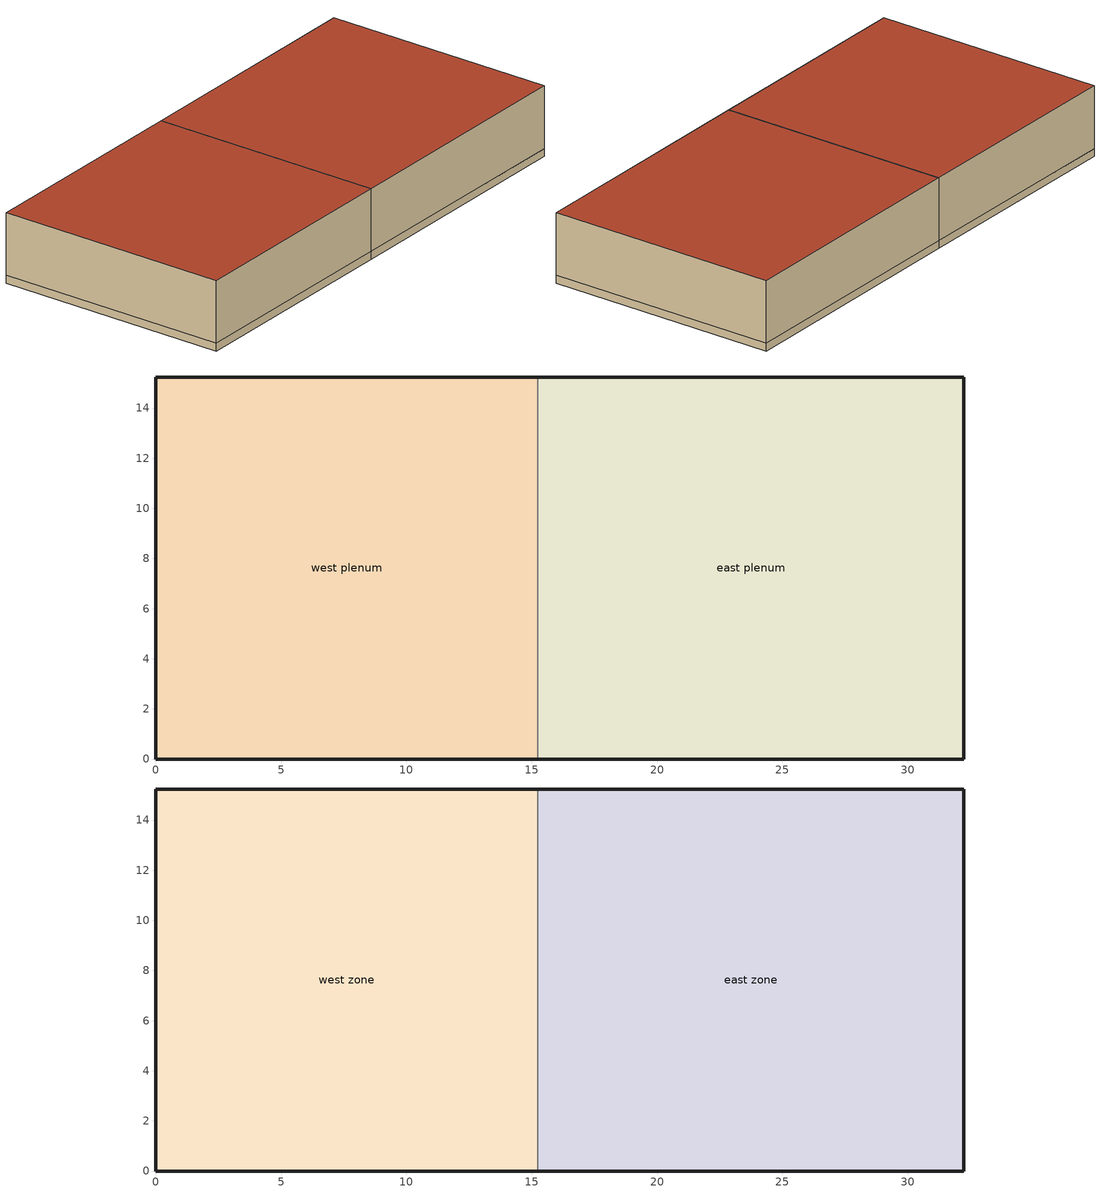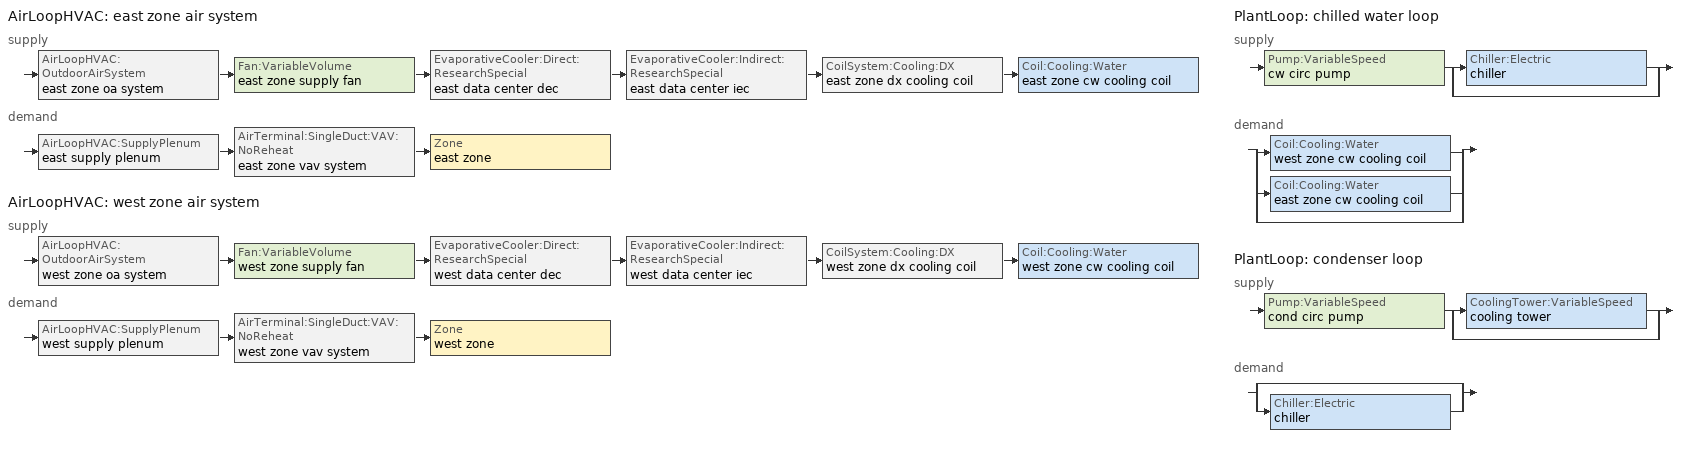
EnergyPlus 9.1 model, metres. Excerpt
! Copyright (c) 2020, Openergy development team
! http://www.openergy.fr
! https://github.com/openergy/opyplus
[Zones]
east plenum
 floor ground (floor): 32.24,0 15.24,0 15.24,15.24 32.24,15.24 z0
 wall outside (ext-walls): 15.24,0 32.24,0 32.24,15.24 15.24,15.24 z0:0.5
 wall to west plenum (partition): 15.24,15.24 15.24,0 z0:0.5
west plenum
 floor ground (floor): 15.24,0 0,0 0,15.24 15.24,15.24 z0
 wall outside (ext-walls): 15.24,15.24 0,15.24 0,0 15.24,0 z0:0.5
 wall adiabatic (partition): 15.24,0 15.24,15.24 z0:0.5
east zone
 floor to east plenum (plenum floor): 32.24,0 15.24,0 15.24,15.24 32.24,15.24 z0.5
 wall outside (ext-walls): 15.24,0 32.24,0 32.24,15.24 15.24,15.24 z0.5:4.57
 wall to west zone (partition): 15.24,15.24 15.24,0 z0.5:4.57
 roof outside (roof19): 15.24,15.24 15.24,0 32.24,0 32.24,15.24 z4.57
west zone
 floor to west plenum (plenum floor): 15.24,0 0,0 0,15.24 15.24,15.24 z0.5
 wall outside (ext-walls): 15.24,15.24 0,15.24 0,0 15.24,0 z0.5:4.57
 roof outside (roof19): 0,15.24 0,0 15.24,0 15.24,15.24 z4.57
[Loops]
AirLoopHVAC 'east zone air system'
 supply: AirLoopHVAC:OutdoorAirSystem 'east zone oa system' > Fan:VariableVolume 'east zone supply fan' > EvaporativeCooler:Direct:ResearchSpecial 'east data center dec' > EvaporativeCooler:Indirect:ResearchSpecial 'east data center iec' > CoilSystem:Cooling:DX 'east zone dx cooling coil' > Coil:Cooling:Water 'east zone cw cooling coil'
 demand: AirLoopHVAC:SupplyPlenum 'east supply plenum' > AirTerminal:SingleDuct:VAV:NoReheat 'east zone vav system' > Zone 'east zone'
AirLoopHVAC 'west zone air system'
 supply: AirLoopHVAC:OutdoorAirSystem 'west zone oa system' > Fan:VariableVolume 'west zone supply fan' > EvaporativeCooler:Direct:ResearchSpecial 'west data center dec' > EvaporativeCooler:Indirect:ResearchSpecial 'west data center iec' > CoilSystem:Cooling:DX 'west zone dx cooling coil' > Coil:Cooling:Water 'west zone cw cooling coil'
 demand: AirLoopHVAC:SupplyPlenum 'west supply plenum' > AirTerminal:SingleDuct:VAV:NoReheat 'west zone vav system' > Zone 'west zone'
PlantLoop 'chilled water loop'
 supply: Pump:VariableSpeed 'cw circ pump' > split
  | Chiller:Electric 'chiller'
  | bypass
 demand: split
  | Coil:Cooling:Water 'west zone cw cooling coil'
  | Coil:Cooling:Water 'east zone cw cooling coil'
  | bypass
PlantLoop 'condenser loop'
 supply: Pump:VariableSpeed 'cond circ pump' > split
  | CoolingTower:VariableSpeed 'cooling tower'
  | bypass
 demand: split
  | bypass
  | Chiller:Electric 'chiller'
[Building]
Simple One Zone (Wireframe DXF): 0, suburbs, 0.04, 0.004, minimalshadowing, 30, 6
[Site:GroundTemperature:BuildingSurface]
20.03, 20.03, 20.13, 20.3, 20.43, 20.52, 20.62, 20.77, 20.78, 20.55, 20.44, 20.2
[Site:GroundTemperature:Deep]
16.1, 16.1, 16.1, 16.1, 16.1, 16.1, 16.1, 16.1, 16.1, 16.1, 16.1, 16.1
[Site:GroundTemperature:Shallow]
20.03, 20.03, 20.13, 20.3, 20.43, 20.52, 20.62, 20.77, 20.78, 20.55, 20.44, 20.2
[Site:Location]
chicago_il_usa tmy2-94846: 41.78, -87.75, -6, 190
[SizingPeriod:DesignDay]
chicago_il_usa annual cooling 1% design conditions db/mcwb: 7, 3, summerdesignday, 31.5, 10.7, , , wetbulb, 23, , , , , 99063, 5.3, 230, no, no, no, ashraeclearsky, , , , , 1
chicago_il_usa annual heating 99% design conditions db: 1, 8, winterdesignday, -17.3, 0, , , wetbulb, -17.3, , , , , 99063, 4.9, 270, no, no, no, ashraeclearsky, , , , , 0
[Construction]
ext-walls: 1in stucco, 8in concrete hw, wall insulation [5], 1/2in gypsum
floor: c5 - 4 in hw concrete
partition: e1 - 3 / 4 in plaster or gyp board, c6 - 8 in clay tile, e1 - 3 / 4 in plaster or gyp board
plenum floor: c19 - 2 in light weight concrete
roof19: r19layer
[Material]
1/2in gypsum: smooth, 0.0127, 0.16, 784.9, 830, 0.9, 0.92, 0.92
1in stucco: smooth, 0.0253, 0.6918, 1858, 837, 0.9, 0.92, 0.92
8in concrete hw: mediumrough, 0.2033, 1.7296, 2243, 837, 0.9, 0.65, 0.65
c19 - 2 in light weight concrete: mediumrough, 0.0508102, 0.129891, 480.5539, 836.8, 0.9, 0.2, 0.2
c5 - 4 in hw concrete: mediumrough, 0.101498, 1.729577, 2242.585, 836.8, 0.9, 0.65, 0.65
c6 - 8 in clay tile: smooth, 0.203302, 0.570761, 1121.292, 836.8, 0.9, 0.82, 0.82
e1 - 3 / 4 in plaster or gyp board: smooth, 0.01905, 0.726422, 1601.846, 836.8, 0.9, 0.92, 0.92
wall insulation [5]: mediumrough, 0.0453, 0.0432, 91, 837, 0.9, 0.5, 0.5
[Material:NoMass]
r19layer: rough, 3.344, 0.9, 0.75, 0.75
[AirLoopHVAC]
east zone air system: east data center sys controllers, east data center avail list, autosize, east zone air loop branches, , east zone return air node, east return air mixer outlet, east zone equipment inlet node, east air loop outlet node
west zone air system: west data center sys controllers, west data center avail list, autosize, west zone air loop branches, , west zone return air node, west return air mixer outlet, west zone equipment inlet node, west air loop outlet node
[AirLoopHVAC:OutdoorAirSystem]
east zone oa system: east data center oa controllers, east data center oa equipment, east data center avail list
west zone oa system: west data center oa controllers, west data center oa equipment, west data center avail list
[AirLoopHVAC:SupplyPlenum]
east supply plenum: east plenum, east plenum zone node, east zone equipment inlet node, east plenum outlet node
west supply plenum: west plenum, west plenum zone node, west zone equipment inlet node, west plenum outlet node
[AirTerminal:SingleDuct:VAV:NoReheat]
east zone vav system: fanandcoilavailsched, east zone inlet node, east zone atu inlet node, autosize, constant, 0.4
west zone vav system: fanandcoilavailsched, west zone inlet node, west zone atu inlet node, autosize, constant, 0.4
[AvailabilityManager:Scheduled]
east data center avail; west data center avail: fanandcoilavailsched
[Chiller:Electric]
chiller: watercooled, autosize, 5, chiller inlet node, chiller outlet node, chiller condenser inlet node, chiller condenser outlet node, 0.15, 1, 0.65, 29.44, 2.682759, 6.667, autosize, autosize, 0.944836, -0.0570088, -0.00185486, 1.907846, -1.20499, 0.263462, 0.03303, 0.6852, 0.2818, 5, notmodulated
[Coil:Cooling:DX:SingleSpeed]
east dx cooling coil: eastdxccoilavailsched, autosize, autosize, 3, autosize, , east zone iec outlet node, east zone ccoil air outlet node, dxsysaccoolcapft, dxsysaccoolcapfff, dxsysaccooleirft, dxsysaccooleirfff, dxsysaccoolplffplr, , , , , , , , , , , , , , , , , , , , yes
west dx cooling coil: westdxccoilavailsched, autosize, autosize, 3, autosize, , west zone iec outlet node, west zone ccoil air outlet node, dxsysaccoolcapft, dxsysaccoolcapfff, dxsysaccooleirft, dxsysaccooleirfff, dxsysaccoolplffplr, , , , , , , , , , , , , , , , , , , , yes
[Coil:Cooling:Water]
east zone cw cooling coil: eastchwatercoilavailsched, autosize, autosize, autosize, autosize, autosize, autosize, autosize, east cwcoil water inlet node, east cwcoil water outlet node, east zone ccoil air outlet node, east air loop outlet node, simpleanalysis, crossflow
west zone cw cooling coil: westchwatercoilavailsched, autosize, autosize, autosize, autosize, autosize, autosize, autosize, west cwcoil water inlet node, west cwcoil water outlet node, west zone ccoil air outlet node, west air loop outlet node, simpleanalysis, crossflow
[CoilSystem:Cooling:DX]
east zone dx cooling coil: eastdxccoilavailsched, east zone iec outlet node, east zone ccoil air outlet node, east zone ccoil air outlet node, coil:cooling:dx:singlespeed, east dx cooling coil, none, yes, no
west zone dx cooling coil: westdxccoilavailsched, west zone iec outlet node, west zone ccoil air outlet node, west zone ccoil air outlet node, coil:cooling:dx:singlespeed, west dx cooling coil, none, yes, no
[Controller:OutdoorAir]
east data center oa controller: east relief air outlet node, east zone return air node, east zone mixed air node, east outside air inlet node, autosize, autosize, fixeddrybulb, , 16, , 13.5, , -20, nolockout, fixedminimum, oafractionsched
west data center oa controller: west relief air outlet node, west zone return air node, west zone mixed air node, west outside air inlet node, autosize, autosize, fixeddrybulb, , 23, , 13.5, , -20, nolockout, fixedminimum, oafractionsched
[Controller:WaterCoil]
east cw coil controller: temperature, reverse, flow, east air loop outlet node, east cwcoil water inlet node, autosize, autosize, 0
west cw coil controller: temperature, reverse, flow, west air loop outlet node, west cwcoil water inlet node, autosize, autosize, 0
[CoolingTower:VariableSpeed]
cooling tower: condenser tower inlet node, condenser tower outlet node, yorkcalcuserdefined, yorkcalc default tower model, , , , autosize, autosize, autosize, coolingtowerfanratiocurve, 0.2, 0.125, 450, 4.5, , saturatedexit, , 0.05, concentrationratio, 4
[CoolingTowerPerformance:YorkCalc]
yorkcalc default tower model: -34.4, 26.6667, 1.1111, 22.2222, 1.1111, 40, 0.5, 4, 8, -0.359741, -0.0550536, 0.00238504, 0.173927, -0.0248474, 0.000484302, -0.00558985, 0.000577008, -1.34243e-05, 2.84766, -0.121765, 0.00145992, 1.68043, -0.0166921, -0.000719053, -0.0254852, 4.87492e-05, 2.71923e-05, -0.0653766, -0.00227817, 0.000250025, -0.0910565, 0.00318176, 3.86218e-05, -0.00342854, 8.5659e-06, -1.51682e-06
[DesignSpecification:OutdoorAir]
sz dsoa east zone; sz dsoa west zone: flow/person, 0.0125, 0, 0
[ElectricEquipment]
east zone_miscplug_equip: east zone, bldg_equip_sch, equipmentlevel, 0, , , 0, 0.5, 0, MiscPlug
west zone_miscplug_equip: west zone, bldg_equip_sch, equipmentlevel, 0, , , 0, 0.25, 0, MiscPlug
[ElectricEquipment:ITE:AirCooled]
eastdatacenter_equip: east zone, flowcontrolwithapproachtemperatures, watts/area, , , 200, data center operation schedule, data center cpu loading schedule, data center servers power floadtemp, 0.4, 0.0001, data center servers airflow floadtemp, ecm fanpower fflow, 15, a3, adjustedsupply, , , east zone inlet node, 0.1, data center recirculation floadtemp, 0.9, ups efficiency fplr, 1, ITE-CPU, ITE-Fans, ITE-UPS, 2, , 0
westdatacenter_equip: west zone, flowfromsystem, watts/area, , , 200, data center operation schedule, data center cpu loading schedule, data center servers power floadtemp, 0.4, 0.0001, data center servers airflow floadtemp, ecm fanpower fflow, 15, a3, adjustedsupply, , , west zone inlet node, 0.1, data center recirculation floadtemp, 0.9, ups efficiency fplr, 1, ITE-CPU, ITE-Fans, ITE-UPS
[EnergyManagementSystem:OutputVariable]
Power Utilization Effectiveness: pue_value; averaged; systemtimestep
[EnergyManagementSystem:Program]
calculatepue: if it_equip_power > 0.0; set pue_value = whole_building_power / it_equip_power; else; set pue_value = 0.0; endif
[EnergyManagementSystem:ProgramCallingManager]
calculate power utilization effectiveness: endofzonetimestepbeforezonereporting; calculatepue
[EnergyManagementSystem:Sensor]
it_equip_power: whole building; Facility Total Building Electric Demand Power
whole_building_power: whole building; Facility Total Electric Demand Power
whole_hvac_power: whole building; Facility Total HVAC Electric Demand Power
[EvaporativeCooler:Direct:ResearchSpecial]
east data center dec: always_on, 0.7, , autosize, 30, , , east zone supply fan outlet node, east zone dec outlet node, east zone dec outlet node, , 0, 3, 16, 20, 22
west data center dec: always_on, 0.7, , autosize, 30, , , west zone supply fan outlet node, west zone dec outlet node, west zone dec outlet node, , 0, 3, 16, 18, 20
[EvaporativeCooler:Indirect:ResearchSpecial]
east data center iec: always_on, 0.7, ieceffwbflowmod, 0.72, ieceffdbflowmod, autosize, 150, iecpumppowermod, autosize, 1.4, autosize, 200, iecfanpowermod, east zone dec outlet node, east zone iec outlet node, autosize, 0.9, east iec secondary air inlet node, east iec secondary air outlet node, east zone iec outlet node, , , 0, , 22, 24, 35
west data center iec: always_on, 0.7, ieceffwbflowmod, 0.72, ieceffdbflowmod, autosize, 150, iecpumppowermod, autosize, 1.4, autosize, 200, iecfanpowermod, west zone dec outlet node, west zone iec outlet node, autosize, 0.9, west iec secondary air inlet node, west iec secondary air outlet node, west zone iec outlet node, , , 0, , 20, 24, 50
[Fan:VariableVolume]
east zone supply fan: fanandcoilavailsched, 0.7, 300, autosize, fraction, 0.25, , 0.9, 0, 0.350712, 0.308505, -0.541374, 0.871988, 0, east zone mixed air node, east zone supply fan outlet node
west zone supply fan: fanandcoilavailsched, 0.7, 300, autosize, fraction, 0.25, , 0.9, 0, 0.350712, 0.308505, -0.541374, 0.871988, 0, west zone mixed air node, west zone supply fan outlet node
[Lights]
east zone lights: east zone, lights-1, lightinglevel, 284, , , 0, 0.59, 0.2, 0, GeneralLights
west zone lights: west zone, lights-1, lightinglevel, 284, , , 0, 0.59, 0.2, 0, GeneralLights
[OutdoorAir:Mixer]
east data center oam box: east zone mixed air node, east outside air inlet node, east relief air outlet node, east zone return air node
west data center oam box: west zone mixed air node, west outside air inlet node, west relief air outlet node, west zone return air node
[People]
east zone people: east zone, office occupancy, people, 0, , , 0.3, , activity sch, 3.82e-08, , zoneaveraged, , work eff sch, clothinginsulationschedule, , clothing sch, air velo sch, fanger
west zone people: west zone, office occupancy, people, 0, , , 0.3, , activity sch, 3.82e-08, , zoneaveraged, , work eff sch, clothinginsulationschedule, , clothing sch, air velo sch, fanger
[PlantEquipmentList]
chiller plant: chiller:electric, chiller
tower plant: coolingtower:variablespeed, cooling tower
[PlantEquipmentOperation:CoolingLoad]
cw loop cooling load: 0, 1e+09, chiller plant
tower load: 0, 1e+09, tower plant
[PlantEquipmentOperationSchemes]
cw loop operation: plantequipmentoperation:coolingload, cw loop cooling load, chiller alwaysonschedule
tower loop operation: plantequipmentoperation:coolingload, tower load, tower alwaysonschedule
[PlantLoop]
chilled water loop: water, , cw loop operation, cw supply outlet node, 100, 3, autosize, 0, autocalculate, cw supply inlet node, cw supply outlet node, cooling supply side branches, cooling supply side connectors, cw demand inlet node, cw demand outlet node, cooling demand side branches, cooling demand side connectors, optimal
condenser loop: water, , tower loop operation, condenser supply outlet node, 100, 3, autosize, 0, autocalculate, condenser supply inlet node, condenser supply outlet node, condenser supply side branches, condenser supply side connectors, condenser demand inlet node, condenser demand outlet node, condenser demand side branches, condenser demand side connectors, optimal
[Pump:VariableSpeed]
cond circ pump: condenser supply inlet node, condenser pump outlet node, autosize, 140000, autosize, 0.9, 0, 0, 1, 0, 0, 0, intermittent
cw circ pump: cw supply inlet node, cw pump outlet node, autosize, 160000, autosize, 0.87, 0, 0, 1, 0, 0, 0, intermittent
[SetpointManager:FollowOutdoorAirTemperature]
condensercontrol setpointmanager: temperature, outdoorairwetbulb, 0, 80, 10, condenser supply outlet node
[SetpointManager:MixedAir]
east zone mixed air temp manager: temperature, east air loop outlet node, east zone mixed air node, east zone supply fan outlet node, east zone mixed air node
west zone mixed air temp manager: temperature, west air loop outlet node, west zone mixed air node, west zone supply fan outlet node, west zone mixed air node
[SetpointManager:Scheduled]
chilled water loop setpoint manager: temperature, cw loop temp schedule, cw supply outlet node
[SetpointManager:SingleZone:Cooling]
east system setpoint manager: temperature, -99, 99, east zone, east zone air node, east zone inlets, east sys setpoint nodes
system setpoint manager: temperature, -99, 99, west zone, west zone air node, west zone inlets, west sys setpoint nodes
[Sizing:Plant]
chilled water loop: cooling, 7, 4
condenser loop: condenser, 20, 5
[Sizing:System]
east zone air system: sensible, autosize, 0.4, 7, 0.009, 12.8, 0.009, 12.8, 30, noncoincident, yes, no, 0.009, 0.009, designday, , , , , designday
west zone air system: sensible, autosize, 0.4, 7, 0.0085, 11, 0.0085, 12.8, 16.7, noncoincident, yes, no, 0.0085, 0.0085, designday, , , , , designday
[Sizing:Zone]
east zone: supplyairtemperature, 13, , supplyairtemperature, 30, , 0.0075, 0.004, sz dsoa east zone, 0, 0, designday, 0, , , , designday, 0
west zone: supplyairtemperature, 13, , supplyairtemperature, 30, , 0.0075, 0.004, sz dsoa west zone, 0, 0, designday, 0, , , , designday, 0
[ThermostatSetpoint:DualSetpoint]
temperature setpoints: heating setpoints, cooling setpoints
[Zone]
east plenum; east zone; west plenum; west zone: 0, 0, 0, 0, 1, 1, autocalculate, autocalculate
[ZoneControl:Thermostat]
east zone thermostat: east zone, zone control type sched, thermostatsetpoint:dualsetpoint, temperature setpoints
west zone thermostat: west zone, zone control type sched, thermostatsetpoint:dualsetpoint, temperature setpoints
[Zone equipment]
east zone: east zone vav system
west zone: west zone vav system
[Curve:Biquadratic]
data center recirculation floadtemp: 1, 0, 0, 0, 0, 0, 0, 1.5, -10, 99, 0, 99, dimensionless, temperature, dimensionless
data center servers airflow floadtemp: -1.4, 0.9, 0, 0.1, 0, 0, 0, 1.5, -10, 99, 0, 99, dimensionless, temperature, dimensionless
data center servers power floadtemp: -1, 1, 0, 0.06667, 0, 0, 0, 1.5, -10, 99, 0, 99, dimensionless, temperature, dimensionless
dxsysaccoolcapft: 0.766956, 0.0107756, -4.14703e-05, 0.00134961, -0.000261144, 0.000457488, 12.77778, 23.88889, 18, 46.11111, , , temperature, temperature, dimensionless
dxsysaccooleirft: 0.297145, 0.0430933, -0.000748766, 0.00597727, 0.000482112, -0.000956448, 12.77778, 23.88889, 18, 46.11111, , , temperature, temperature, dimensionless
[Curve:Cubic]
coolingtowerfanratiocurve: -0.00931516, 0.0512334, -0.0838365, 1.04192, 0.15, 1
[Curve:Quadratic]
dxsysaccoolcapfff: 0.8, 0.2, 0, 0.5, 1.5
dxsysaccooleirfff: 1.156, -0.1816, 0.0256, 0.5, 1.5
dxsysaccoolplffplr: 0.85, 0.15, 0, 0, 1
ecm fanpower fflow: 0, 1, 0, 0, 99
ups efficiency fplr: 1, 0, 0, 0, 99
[Schedule:Compact]
activity sch: any number, through: 12/31, for: alldays, until: 24:00, 131.8
air velo sch: any number, through: 12/31, for: alldays, until: 24:00, 0.137
always_on; fanandcoilavailsched: fraction, through: 12/31, for: alldays, until: 24:00, 1
bldg_equip_sch: fraction, through: 12/31, for: weekdays, until: 08:00, 0.4, until: 12:00, 0.9, until: 13:00, 0.8, until: 17:00, 0.9, until: 18:00, 0.5, until: 24:00, 0.4, for: summerdesignday, until: 24:00, 1, for: saturday, until: 06:00, 0.3, until: 08:00, 0.4, until: 12:00, 0.5, until: 17:00, 0.35, until: 24:00, 0.3, for: winterdesignday, until: 24:00, 0, for: sunday holidays allotherdays, until: 24:00, 0.3
chiller alwaysonschedule: cw loop on/off, through: 12/31, for: alldays, until: 24:00, 1
clothing sch: any number, through: 12/31, for: alldays, until: 24:00, 1
cw loop temp schedule: cw loop any number, through: 12/31, for: alldays, until: 24:00, 7
data center cpu loading schedule: any number, through: 12/31, for: summerdesignday, until: 24:00, 1, for: allotherdays, until: 6:00, 0.5, until: 8:00, 0.5, until: 18:00, 0.5, until: 24:00, 0.8
eastchwatercoilavailsched; westdxccoilavailsched: fraction, through: 12/31, for: alldays, until: 7:00, 1, until: 17:00, 1, until: 24:00, 1
eastdxccoilavailsched; westchwatercoilavailsched: fraction, through: 12/31, for: alldays, until: 24:00, 0
heating setpoints: temperature, through: 12/31, for: alldays, until: 7:00, 12, until: 17:00, 12, until: 24:00, 12
lights-1: fraction, through: 12/31, for: weekdays summerdesignday winterdesignday, until: 9:00, 0.05, until: 10:00, 0.9, until: 11:00, 0.95, until: 12:00, 1, until: 13:00, 0.95, until: 14:00, 0.8, until: 15:00, 0.9, until: 17:00, 1, until: 24:00, 0.05, for: allotherdays, until: 24:00, 0.05
oafractionsched: fraction, through: 12/31, for: alldays, until: 7:00, 0.05, until: 18:00, 1, until: 24:00, 11
office occupancy: fraction, through: 12/31, for: weekdays summerdesignday, until: 6:00, 0, until: 7:00, 0.1, until: 8:00, 0.5, until: 12:00, 1, until: 13:00, 0.5, until: 16:00, 1, until: 17:00, 0.5, until: 18:00, 0.1, until: 24:00, 0, for: allotherdays, until: 24:00, 0
tower alwaysonschedule: tower on/off, through: 12/31, for: alldays, until: 24:00, 1
work eff sch: any number, through: 12/31, for: alldays, until: 24:00, 0
zone control type sched: control type, through: 12/31, for: alldays, until: 24:00, 4
[Schedule:Constant]
data center operation schedule: any number, 1
[Table:OneIndependentVariable]
ieceffdbflowmod: cubic, lagrangeinterpolationlinearextrapolation, 0, 1.1, 0, 1, dimensionless, dimensionless, 0, 0, 0.156016, 0.251901, 0.22497, 0.272634, 0.245292, 0.297085, 0.269625, 0.326355, 0.299328, 0.362022, 0.33699, 0.406442, 0.385709, 0.463287, 0.453044, 0.538618, 0.553876, 0.643204, 0.732741, 0.798193, 0.899289, 0.907534, 1.04747, 0.98913, 1.07497, 0.994186, 1.10417, 1
ieceffwbflowmod: cubic, lagrangeinterpolationlinearextrapolation, 0, 1.875, 0, 1.15, dimensionless, dimensionless, 0, 0, 0.125, 0.503564, 0.25, 0.669043, 0.375, 0.765841, 0.5, 0.834521, 0.625, 0.887794, 0.75, 0.93132, 0.875, 0.968121, 1, 1, 1.125, 1.02812, 1.25, 1.05327, 1.375, 1.07603, 1.5, 1.0968, 1.625, 1.11591, 1.75, 1.1336, 1.875, 1.15007
iecfanpowermod: cubic, lagrangeinterpolationlinearextrapolation, 0, 1, 0, 1, dimensionless, dimensionless, 0, 0, 0.125, 0.0044871, 0.25, 0.0272047, 0.375, 0.0780695, 0.5, 0.164938, 0.625, 0.294638, 0.75, 0.473325, 0.875, 0.706677, 1, 1
iecpumppowermod: cubic, lagrangeinterpolationlinearextrapolation, 0, 1, 0, 1, dimensionless, dimensionless, 0, 0.4, 0.125, 0.4, 0.25, 0.4, 0.375, 0.4, 0.5, 1, 0.625, 1, 0.75, 1, 0.875, 1, 1, 1
